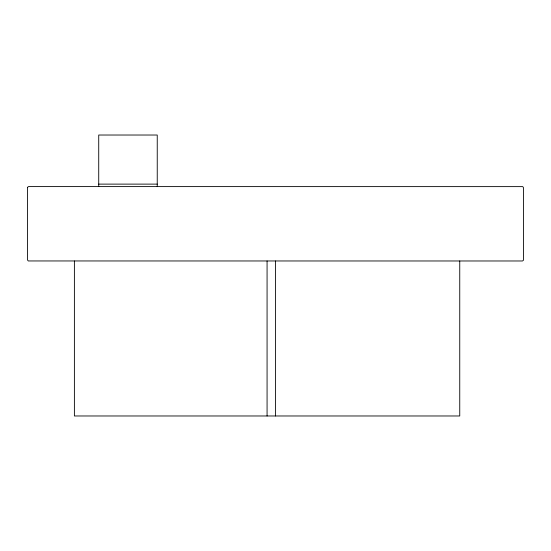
<?xml version="1.0" encoding="UTF-8"?>
<svg xmlns="http://www.w3.org/2000/svg" width="551" height="551" viewBox="0 0 551 551"><rect width="100%" height="100%" fill="white"/><g stroke="black" fill="none" stroke-linecap="round" stroke-linejoin="round"><path stroke-width="0.83" d="M98.725 184.117L157.242 184.117M459.748 260.981L459.748 415.977L74.392 415.977L74.392 260.981M275.5 260.981L275.5 415.977M267.07 260.981L267.07 415.977M157.242 186.596L157.242 135.023L98.725 135.023L98.725 186.596M27.578 187.285L27.55 259.989L28.239 260.954L522.458 260.981L523.422 260.292L523.45 187.588L522.761 186.624L28.542 186.596L27.578 187.285"/></g></svg>
